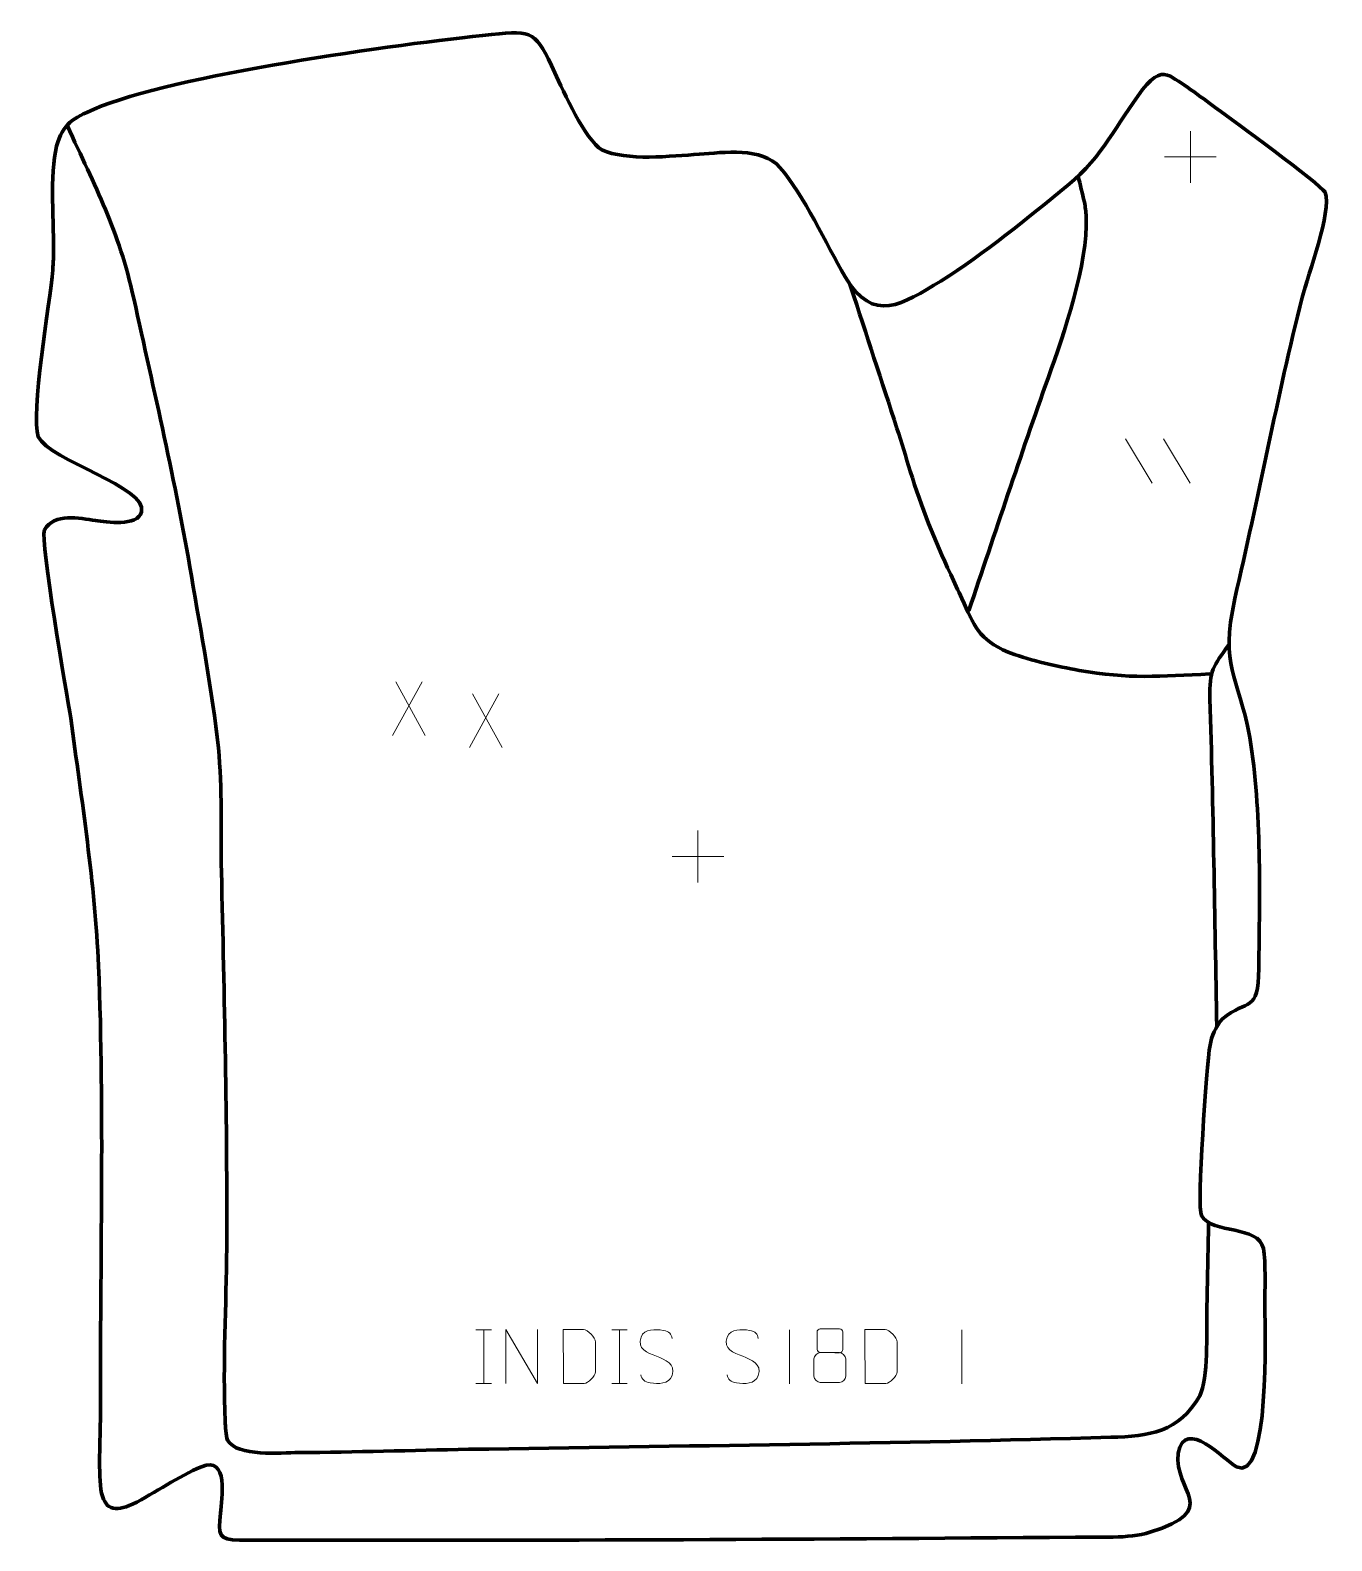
# Model space of a CAD drawing. Header units: millimetres. Extents: x -804 to -200, y -45 to 656.
import ezdxf

# ---------------------------------------------------------------- set-up
doc = ezdxf.new("R2010")
doc.units = ezdxf.units.MM
doc.header["$MEASUREMENT"] = 0
doc.layers.add('layer 2', color=7, linetype='Continuous')
doc.layers.add('layer 3', color=7, linetype='Continuous')

msp = doc.modelspace()

# ---------------------------------------------------------------- linework, layer by layer
at = {"layer": 'layer 2', "color": 140, "lineweight": 158}
for points, knots in [([(-786.5837, 611.5437), (-773.4448, 582.3666), (-762.7023, 563.2563), (-755.6672, 531.1359), (-755.6672, 531.1359), (-746.1699, 487.8948), (-736.3302, 446.1655), (-728.904, 402.402), (-728.904, 402.402), (-724.3914, 375.8085), (-719.3386, 349.4664), (-716.3992, 322.6227), (-716.3992, 322.6227), (-714.4922, 303.7863), (-715.3575, 284.1326), (-714.9691, 265.1576), (-714.9691, 265.1576), (-713.6556, 207.0225), (-712.2369, 148.9181), (-712.5154, 90.7616), (-712.5154, 90.7616), (-712.7045, 63.8239), (-714.406, 37.2044), (-713.24, 10.2239), (-713.24, 10.2239), (-713.1191, 7.7147), (-712.9748, 3.8086), (-712.1779, 1.4395), (-712.1779, 1.4395), (-707.4466, -6.4266), (-687.5875, -4.3274), (-679.1253, -4.2751), (-679.1253, -4.2751), (-652.8117, -4.1126), (-626.5501, -3.2342), (-600.2463, -2.7756), (-600.2463, -2.7756), (-500.8883, -1.2195), (-401.53, -0.0871), (-302.1977, 2.7919), (-302.1977, 2.7919), (-284.3545, 3.311), (-270.4005, 5.2023), (-260.9037, 22.0372), (-260.9037, 22.0372), (-256.933, 30.015), (-257.7377, 51.8225), (-257.6144, 61.4343), (-257.6144, 61.4343), (-257.2896, 75.1116), (-257.0501, 88.7899), (-256.8339, 102.4692)], [0, 0, 0, 0, 0.07142857, 0.07142857, 0.07142857, 0.07142857, 0.14285714, 0.14285714, 0.14285714, 0.14285714, 0.21428571, 0.21428571, 0.21428571, 0.21428571, 0.28571429, 0.28571429, 0.28571429, 0.28571429, 0.35714286, 0.35714286, 0.35714286, 0.35714286, 0.42857143, 0.42857143, 0.42857143, 0.42857143, 0.5, 0.5, 0.5, 0.5, 0.57142857, 0.57142857, 0.57142857, 0.57142857, 0.64285714, 0.64285714, 0.64285714, 0.64285714, 0.71428571, 0.71428571, 0.71428571, 0.71428571, 0.78571429, 0.78571429, 0.78571429, 0.78571429, 0.85714286, 0.85714286, 0.85714286, 0.85714286, 1, 1, 1, 1]), ([(-368.0957, 386.316), (-355.9939, 422.3492), (-343.9736, 458.4008), (-331.3139, 494.2437), (-331.3139, 494.2437), (-323.8598, 515.269), (-312.7877, 546.9322), (-313.6266, 569.1267), (-313.6266, 569.1267), (-313.7491, 571.5469), (-314.01, 573.4954), (-314.4609, 575.8682), (-314.4609, 575.8682), (-315.3197, 579.8906), (-316.387, 583.9082), (-317.3639, 587.9077)], [0, 0, 0, 0, 0.2, 0.2, 0.2, 0.2, 0.4, 0.4, 0.4, 0.4, 0.6, 0.6, 0.6, 0.6, 1, 1, 1, 1]), ([(-256.2816, 356.9484), (-279.0372, 355.8692), (-293.9725, 354.5245), (-316.8947, 358.5969), (-316.8947, 358.5969), (-327.0969, 360.5121), (-338.9671, 363.0229), (-348.6623, 366.6595), (-348.6623, 366.6595), (-348.6623, 366.6595), (-349.8909, 367.1204), (-349.8909, 367.1204), (-349.8909, 367.1204), (-363.5159, 372.8941), (-365.6568, 379.3407), (-371.3534, 391.9393), (-371.3534, 391.9393), (-373.0808, 395.6591), (-374.7688, 399.3946), (-376.5076, 403.1098), (-376.5076, 403.1098), (-384.113, 419.2402), (-389.9431, 434.0125), (-395.26, 451.0479), (-395.26, 451.0479), (-397.3099, 457.666), (-399.3027, 464.2883), (-401.4378, 470.8809), (-401.4378, 470.8809), (-408.5549, 492.7013), (-415.6682, 514.5229), (-422.7834, 536.3438), (-422.7834, 536.3438), (-422.7834, 536.3438), (-423.2474, 537.7669), (-423.2474, 537.7669)], [0, 0, 0, 0, 0.1, 0.1, 0.1, 0.1, 0.2, 0.2, 0.2, 0.2, 0.3, 0.3, 0.3, 0.3, 0.4, 0.4, 0.4, 0.4, 0.5, 0.5, 0.5, 0.5, 0.6, 0.6, 0.6, 0.6, 0.7, 0.7, 0.7, 0.7, 0.8, 0.8, 0.8, 0.8, 1, 1, 1, 1]), ([(-252.9645, 193.3768), (-253.984, 244.0592), (-254.6362, 294.7572), (-256.1695, 345.4271), (-256.1695, 345.4271), (-256.5837, 359.1145), (-254.6241, 359.973), (-247.2782, 370.8393)], [0, 0, 0, 0, 0.33333333, 0.33333333, 0.33333333, 0.33333333, 1, 1, 1, 1])]:
    msp.add_open_spline(points, degree=3, knots=knots, dxfattribs=at)
at = {"layer": 'layer 3', "color": 242, "lineweight": 158}
msp.add_open_spline([(-589.5965, 653.632), (-570.048, 655.6184), (-569.0482, 654.9994), (-560.2505, 635.8992), (-560.2505, 635.8992), (-556.2074, 627.2662), (-546.1579, 604.6954), (-538.4399, 600.1939), (-538.4399, 600.1939), (-526.9048, 594.7018), (-506.2267, 597.2714), (-493.1896, 598.0886), (-493.1896, 598.0886), (-481.7444, 598.8923), (-464.1505, 601.5045), (-455.7411, 591.8862), (-455.7411, 591.8862), (-444.5994, 579.1428), (-434.3814, 556.3631), (-425.4543, 541.191), (-425.4543, 541.191), (-412.2711, 518.9847), (-398.9829, 528.472), (-381.0786, 539.2638), (-381.0786, 539.2638), (-360.7882, 551.9177), (-340.7809, 568.4412), (-322.2261, 583.6347), (-322.2261, 583.6347), (-305.2375, 597.5458), (-300.0758, 611.5201), (-287.4141, 628.0386), (-287.4141, 628.0386), (-281.8802, 635.1579), (-278.3837, 636.1492), (-274.556, 634.2395), (-274.556, 634.2395), (-268.5335, 630.9732), (-258.3668, 623.1576), (-252.623, 618.9884), (-252.623, 618.9884), (-246.3747, 614.4529), (-205.1118, 584.386), (-202.6812, 580.4047), (-202.6812, 580.4047), (-199.613, 571.3238), (-210.5443, 542.5189), (-213.4253, 531.5391), (-213.4253, 531.5391), (-224.9934, 485.3257), (-233.7345, 438.3669), (-244.6599, 391.9373), (-244.6599, 391.9373), (-251.5037, 359.135), (-243.4225, 357.8692), (-237.636, 327.4689), (-237.636, 327.4689), (-232.1164, 292.7015), (-233.1141, 255.5103), (-233.5065, 220.3283), (-233.5065, 220.3283), (-233.7418, 199.2365), (-238.7251, 206.6382), (-250.3626, 196.9346), (-250.3626, 196.9346), (-253.7278, 193.0896), (-255.3466, 189.0028), (-256.1453, 184.7085), (-256.1453, 184.7085), (-257.6836, 175.6665), (-262.3206, 109.465), (-260.1302, 105.6828), (-260.1302, 105.6828), (-254.9064, 96.6626), (-233.6869, 101.5176), (-231.3772, 90.3542), (-231.3772, 90.3542), (-230.186, 84.5969), (-230.7049, 68.9346), (-230.7015, 62.2342), (-230.7015, 62.2342), (-230.563, 54.198), (-228.2976, -19.1976), (-243.8613, -10.8841), (-243.8613, -10.8841), (-249.625, -7.8054), (-267.6256, 12.5218), (-270.8772, -4.6159), (-270.8772, -4.6159), (-273.2065, -22.445), (-250.258, -30.6634), (-284.0647, -41.2415), (-284.0647, -41.2415), (-294.0014, -44.3507), (-307.9321, -43.4337), (-318.5628, -43.5251), (-318.5628, -43.5251), (-448.0365, -44.6376), (-577.1595, -45.2157), (-706.6411, -44.9333), (-706.6411, -44.9333), (-716.5936, -44.726), (-716.4547, -42.6469), (-715.4446, -32.4025), (-715.4446, -32.4025), (-714.7991, -25.8558), (-711.4666, -5.4941), (-724.2903, -10.8466), (-724.2903, -10.8466), (-734.8587, -15.2578), (-745.7199, -23.049), (-756.2554, -28.263), (-756.2554, -28.263), (-764.6974, -31.9607), (-769.3598, -31.037), (-770.9324, -21.355), (-770.9324, -21.355), (-772.1136, -11.5563), (-771.1024, 4.2899), (-771.1418, 14.8636), (-771.1418, 14.8636), (-771.3231, 83.4716), (-769.2625, 153.1047), (-771.9869, 221.5682), (-771.9869, 221.5682), (-773.7334, 259.2393), (-779.8221, 298.9025), (-784.9541, 336.3875), (-784.9541, 336.3875), (-786.6967, 348.2518), (-799.3092, 418.5784), (-797.0862, 423.7543), (-797.0862, 423.7543), (-792.6689, 431.8838), (-780.8685, 429.0969), (-773.4011, 428.139), (-773.4011, 428.139), (-768.469, 427.5062), (-753.967, 425.1466), (-752.0694, 432.1292), (-752.0694, 432.1292), (-748.9617, 443.565), (-794.6872, 455.9556), (-800.0106, 467.0235), (-800.0106, 467.0235), (-803.7371, 477.0761), (-794.4312, 529.5908), (-793.2759, 544.3194), (-793.2759, 544.3194), (-793.1035, 546.5174), (-792.9917, 548.6568), (-792.919, 550.8594), (-792.919, 550.8594), (-792.616, 565.1304), (-794.8195, 589.0684), (-791.5071, 601.744), (-791.5071, 601.744), (-788.7427, 612.3221), (-783.5383, 614.8616), (-774.0064, 619.0193), (-774.0064, 619.0193), (-738.0769, 634.6914), (-632.8832, 649.2336), (-589.5965, 653.632)], degree=3, knots=[0, 0, 0, 0, 0.02380952, 0.02380952, 0.02380952, 0.02380952, 0.04761905, 0.04761905, 0.04761905, 0.04761905, 0.07142857, 0.07142857, 0.07142857, 0.07142857, 0.0952381, 0.0952381, 0.0952381, 0.0952381, 0.11904762, 0.11904762, 0.11904762, 0.11904762, 0.14285714, 0.14285714, 0.14285714, 0.14285714, 0.16666667, 0.16666667, 0.16666667, 0.16666667, 0.19047619, 0.19047619, 0.19047619, 0.19047619, 0.21428571, 0.21428571, 0.21428571, 0.21428571, 0.23809524, 0.23809524, 0.23809524, 0.23809524, 0.26190476, 0.26190476, 0.26190476, 0.26190476, 0.28571429, 0.28571429, 0.28571429, 0.28571429, 0.30952381, 0.30952381, 0.30952381, 0.30952381, 0.33333333, 0.33333333, 0.33333333, 0.33333333, 0.35714286, 0.35714286, 0.35714286, 0.35714286, 0.38095238, 0.38095238, 0.38095238, 0.38095238, 0.4047619, 0.4047619, 0.4047619, 0.4047619, 0.42857143, 0.42857143, 0.42857143, 0.42857143, 0.45238095, 0.45238095, 0.45238095, 0.45238095, 0.47619048, 0.47619048, 0.47619048, 0.47619048, 0.5, 0.5, 0.5, 0.5, 0.52380952, 0.52380952, 0.52380952, 0.52380952, 0.54761905, 0.54761905, 0.54761905, 0.54761905, 0.57142857, 0.57142857, 0.57142857, 0.57142857, 0.5952381, 0.5952381, 0.5952381, 0.5952381, 0.61904762, 0.61904762, 0.61904762, 0.61904762, 0.64285714, 0.64285714, 0.64285714, 0.64285714, 0.66666667, 0.66666667, 0.66666667, 0.66666667, 0.69047619, 0.69047619, 0.69047619, 0.69047619, 0.71428571, 0.71428571, 0.71428571, 0.71428571, 0.73809524, 0.73809524, 0.73809524, 0.73809524, 0.76190476, 0.76190476, 0.76190476, 0.76190476, 0.78571429, 0.78571429, 0.78571429, 0.78571429, 0.80952381, 0.80952381, 0.80952381, 0.80952381, 0.83333333, 0.83333333, 0.83333333, 0.83333333, 0.85714286, 0.85714286, 0.85714286, 0.85714286, 0.88095238, 0.88095238, 0.88095238, 0.88095238, 0.9047619, 0.9047619, 0.9047619, 0.9047619, 0.92857143, 0.92857143, 0.92857143, 0.92857143, 0.95238095, 0.95238095, 0.95238095, 0.95238095, 1, 1, 1, 1], dxfattribs=at)
at = {"layer": 'layer 3', "color": 250, "lineweight": 9}
for points in [[(-265.2462, 608.8072), (-265.2462, 608.8072), (-265.2462, 584.8293), (-265.2462, 584.8293)], [(-277.2351, 596.8182), (-277.2351, 596.8182), (-253.2572, 596.8182), (-253.2572, 596.8182)], [(-295.4171, 465.9792), (-295.4171, 465.9792), (-283.0528, 445.4349), (-283.0528, 445.4349)], [(-295.4171, 465.9792), (-295.4171, 465.9792), (-283.0528, 445.4349), (-283.0528, 445.4349)], [(-277.6872, 465.9792), (-277.6872, 465.9792), (-265.3229, 445.4349), (-265.3229, 445.4349)], [(-277.6872, 465.9792), (-277.6872, 465.9792), (-265.3229, 445.4349), (-265.3229, 445.4349)], [(-621.8111, 353.2861), (-621.8111, 353.2861), (-635.5517, 328.3903), (-635.5517, 328.3903)], [(-634.0971, 353.2861), (-634.0971, 353.2861), (-620.3565, 328.3326), (-620.3565, 328.3326)], [(-586.1587, 347.7298), (-586.1587, 347.7298), (-599.8993, 322.834), (-599.8993, 322.834)], [(-598.4447, 347.7298), (-598.4447, 347.7298), (-584.7041, 322.7763), (-584.7041, 322.7763)], [(-493.8463, 284.2514), (-493.8463, 284.2514), (-493.8463, 260.2735), (-493.8463, 260.2735)], [(-505.8352, 272.2624), (-505.8352, 272.2624), (-481.8573, 272.2624), (-481.8573, 272.2624)], [(-596.8432, 52.7244), (-596.8432, 52.7244), (-589.6751, 52.7244), (-589.6751, 52.7244)], [(-593.2592, 52.7244), (-593.2592, 52.7244), (-593.2592, 27.7709), (-593.2592, 27.7709)], [(-533.8432, 52.7244), (-533.8432, 52.7244), (-526.6751, 52.7244), (-526.6751, 52.7244)], [(-530.2592, 52.7244), (-530.2592, 52.7244), (-530.2592, 27.7709), (-530.2592, 27.7709)], [(-451.2722, 52.5898), (-451.2722, 52.5898), (-451.2722, 27.6157), (-451.2722, 27.6157)], [(-371.2722, 52.5898), (-371.2722, 52.5898), (-371.2722, 27.6157), (-371.2722, 27.6157)], [(-596.8432, 27.7709), (-596.8432, 27.7709), (-589.6751, 27.7709), (-589.6751, 27.7709)], [(-533.8432, 27.7709), (-533.8432, 27.7709), (-526.6751, 27.7709), (-526.6751, 27.7709)]]:
    msp.add_open_spline(points, degree=3, dxfattribs=at)
for points, knots in [([(-582.9434, 27.7922), (-582.9434, 27.7922), (-582.9434, 52.7457), (-582.9434, 52.7457), (-582.9434, 52.7457), (-582.9434, 52.7457), (-568.2886, 27.7922), (-568.2886, 27.7922), (-568.2886, 27.7922), (-568.2886, 27.7922), (-568.2886, 52.7457), (-568.2886, 52.7457)], [0, 0, 0, 0, 0.25, 0.25, 0.25, 0.25, 0.5, 0.5, 0.5, 0.5, 1, 1, 1, 1]), ([(-556.2514, 27.8186), (-553.9196, 27.819), (-548.9694, 27.795), (-546.6379, 27.7947), (-546.6379, 27.7947), (-544.7129, 27.6893), (-541.3943, 31.2309), (-541.4055, 33.2482), (-541.4055, 33.2482), (-541.4059, 39.0183), (-541.4059, 41.188), (-541.4055, 46.9573), (-541.4055, 46.9573), (-541.4098, 49.0954), (-544.7843, 52.7555), (-546.9367, 52.742), (-546.9367, 52.742), (-549.2624, 52.742), (-553.9867, 52.742), (-556.3128, 52.742), (-556.3128, 52.742), (-556.3124, 46.9951), (-556.2511, 33.5659), (-556.2514, 27.8186)], [0, 0, 0, 0, 0.14285714, 0.14285714, 0.14285714, 0.14285714, 0.28571429, 0.28571429, 0.28571429, 0.28571429, 0.42857143, 0.42857143, 0.42857143, 0.42857143, 0.57142857, 0.57142857, 0.57142857, 0.57142857, 0.71428571, 0.71428571, 0.71428571, 0.71428571, 1, 1, 1, 1]), ([(-513.0456, 40.4385), (-517.2939, 41.9089), (-522.202, 43.7047), (-520.1969, 49.225), (-520.1969, 49.225), (-518.6934, 53.3649), (-513.4798, 52.9764), (-509.8762, 52.3753), (-509.8762, 52.3753), (-507.0156, 51.8981), (-506.1509, 50.6849), (-505.8403, 48.6008)], [0, 0, 0, 0, 0.25, 0.25, 0.25, 0.25, 0.5, 0.5, 0.5, 0.5, 1, 1, 1, 1]), ([(-473.0456, 40.4385), (-477.2939, 41.9089), (-482.202, 43.7047), (-480.1969, 49.225), (-480.1969, 49.225), (-478.6934, 53.3649), (-473.4798, 52.9764), (-469.8762, 52.3753), (-469.8762, 52.3753), (-467.0156, 51.8981), (-466.1509, 50.6849), (-465.8403, 48.6008)], [0, 0, 0, 0, 0.25, 0.25, 0.25, 0.25, 0.5, 0.5, 0.5, 0.5, 1, 1, 1, 1]), ([(-438.5409, 51.668), (-438.5409, 49.455), (-438.5409, 45.7727), (-438.5409, 43.5594), (-438.5409, 43.5594), (-438.5259, 43.052), (-437.7185, 42.1206), (-437.0184, 42.1218), (-437.0184, 42.1218), (-434.0485, 42.122), (-431.0783, 42.0371), (-428.1079, 42.0368), (-428.1079, 42.0368), (-427.3108, 42.041), (-426.5901, 42.8313), (-426.5927, 43.552), (-426.5927, 43.552), (-426.593, 45.768), (-426.593, 49.4527), (-426.5927, 51.668), (-426.5927, 51.668), (-426.6112, 52.3788), (-427.2226, 53.1392), (-428.0565, 53.1318), (-428.0565, 53.1318), (-431.0736, 53.1315), (-434.0905, 53.1315), (-437.1071, 53.1318), (-437.1071, 53.1318), (-437.7335, 53.1394), (-438.5576, 52.4284), (-438.5409, 51.668)], [0, 0, 0, 0, 0.11111111, 0.11111111, 0.11111111, 0.11111111, 0.22222222, 0.22222222, 0.22222222, 0.22222222, 0.33333333, 0.33333333, 0.33333333, 0.33333333, 0.44444444, 0.44444444, 0.44444444, 0.44444444, 0.55555556, 0.55555556, 0.55555556, 0.55555556, 0.66666667, 0.66666667, 0.66666667, 0.66666667, 0.77777778, 0.77777778, 0.77777778, 0.77777778, 1, 1, 1, 1]), ([(-416.2514, 27.8186), (-413.9196, 27.819), (-408.9694, 27.795), (-406.6379, 27.7947), (-406.6379, 27.7947), (-404.7129, 27.6893), (-401.3943, 31.2309), (-401.4055, 33.2482), (-401.4055, 33.2482), (-401.4059, 39.0183), (-401.4059, 41.188), (-401.4055, 46.9573), (-401.4055, 46.9573), (-401.4098, 49.0954), (-404.7843, 52.7555), (-406.9367, 52.742), (-406.9367, 52.742), (-409.2624, 52.742), (-413.9867, 52.742), (-416.3128, 52.742), (-416.3128, 52.742), (-416.3124, 46.9951), (-416.2511, 33.5659), (-416.2514, 27.8186)], [0, 0, 0, 0, 0.14285714, 0.14285714, 0.14285714, 0.14285714, 0.28571429, 0.28571429, 0.28571429, 0.28571429, 0.42857143, 0.42857143, 0.42857143, 0.42857143, 0.57142857, 0.57142857, 0.57142857, 0.57142857, 0.71428571, 0.71428571, 0.71428571, 0.71428571, 1, 1, 1, 1]), ([(-439.9997, 39.1498), (-439.9997, 35.979), (-439.9997, 34.2769), (-439.9997, 31.1055), (-439.9997, 31.1055), (-440.0082, 29.8836), (-438.3103, 28.1909), (-437.0577, 28.1824), (-437.0577, 28.1824), (-434.0746, 28.1827), (-431.0913, 28.1827), (-428.1079, 28.1824), (-428.1079, 28.1824), (-426.7846, 28.1941), (-425.1642, 29.8157), (-425.1753, 31.1149), (-425.1753, 31.1149), (-425.1756, 34.2831), (-425.1756, 35.9819), (-425.1753, 39.1498), (-425.1753, 39.1498), (-425.245, 40.5302), (-426.8228, 42.1088), (-428.1282, 42.1027), (-428.1282, 42.1027), (-431.1048, 42.1024), (-434.0814, 42.1024), (-437.0577, 42.1027), (-437.0577, 42.1027), (-438.1372, 42.1091), (-439.9835, 40.5302), (-439.9997, 39.1498)], [0, 0, 0, 0, 0.11111111, 0.11111111, 0.11111111, 0.11111111, 0.22222222, 0.22222222, 0.22222222, 0.22222222, 0.33333333, 0.33333333, 0.33333333, 0.33333333, 0.44444444, 0.44444444, 0.44444444, 0.44444444, 0.55555556, 0.55555556, 0.55555556, 0.55555556, 0.66666667, 0.66666667, 0.66666667, 0.66666667, 0.77777778, 0.77777778, 0.77777778, 0.77777778, 1, 1, 1, 1]), ([(-513.0456, 40.4384), (-509.027, 38.7917), (-503.9975, 36.9034), (-505.8315, 31.5431), (-505.8315, 31.5431), (-507.2913, 27.2767), (-512.2021, 27.5334), (-515.9282, 28.0881), (-515.9282, 28.0881), (-518.6782, 28.4979), (-519.8991, 29.7114), (-520.2771, 31.8236)], [0, 0, 0, 0, 0.25, 0.25, 0.25, 0.25, 0.5, 0.5, 0.5, 0.5, 1, 1, 1, 1]), ([(-473.0456, 40.4384), (-469.027, 38.7917), (-463.9975, 36.9034), (-465.8315, 31.5431), (-465.8315, 31.5431), (-467.2913, 27.2767), (-472.2021, 27.5334), (-475.9282, 28.0881), (-475.9282, 28.0881), (-478.6782, 28.4979), (-479.8991, 29.7114), (-480.2771, 31.8236)], [0, 0, 0, 0, 0.25, 0.25, 0.25, 0.25, 0.5, 0.5, 0.5, 0.5, 1, 1, 1, 1])]:
    msp.add_open_spline(points, degree=3, knots=knots, dxfattribs=at)

doc.saveas('drawing.dxf')
